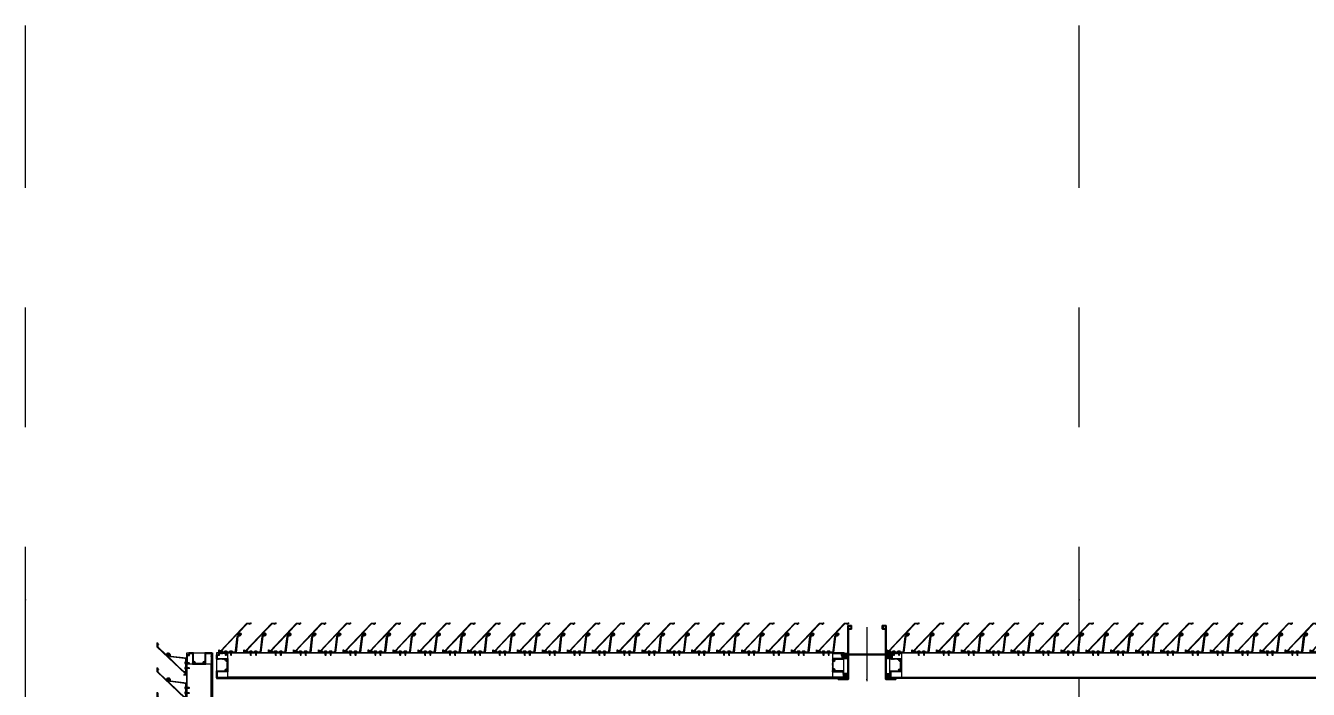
# Model space of a CAD drawing. Header units: millimetres. Extents: x 652937 to 1670132, y 1473552 to 2851037.
# Drawn here: x 754258 to 757606, y 1557792 to 1559526 of the extents above; entities that cross this region are included whole.
import ezdxf
from ezdxf.enums import TextEntityAlignment as Align

# ---------------------------------------------------------------- set-up
doc = ezdxf.new("R2010")
doc.units = ezdxf.units.MM
doc.linetypes.add('CENTER', pattern=[50.8, 31.75, -6.35, 6.35, -6.35])
doc.linetypes.add('TA_GL_005.00000', pattern=[13.75, 5, -1.25, 1.25, -1.25, 5])
for name, color, linetype in [('000 - 0_SYM_DWG_GRID-BUBBLE_MAIN_COLOR_1', 3, 'Continuous'), ('000 - 0_SYM_DWG_GRIDLINE_MAIN_COLOR_251', 251, 'Continuous'), ('010 - ASPG_ACCESSORIES_MAIN_COLOR_1', 1, 'Continuous'), ('010 - ASPG_EXTR_MAIN_COLOR_2', 2, 'Continuous'), ('010 - ASPG_FRAMING_CUT_COLOR_4', 4, 'Continuous'), ('010 - ASPG_FRAMING_HATCH_', 251, 'Continuous'), ('010 - ASPG_FRAMING_MAIN_COLOR_2', 2, 'Continuous'), ('010 - ASPG_FRAMING_SUB_COLOR_2', 1, 'Continuous'), ('010 - ASPG_FRAMING_WIPEOUT_', 250, 'Continuous'), ('BOLT & SCREW', 251, 'Continuous'), ('Center Line', 1, 'CENTER')]:
    doc.layers.add(name, color=color, linetype=linetype)
for name, color, linetype, plot in [('010 - ASPG_EXTR_DEF_SUB', 250, 'Continuous', False), ('010 - ASPG_FASTERN_DEF_SUB', 250, 'Continuous', False), ('010 - ASPG_FRAMING_DEF_SUB', 250, 'Continuous', False)]:
    doc.layers.add(name, color=color, linetype=linetype, plot=plot)
doc.layers.add('12-GRID', color=1, linetype='CENTER', lineweight=13)
doc.layers.add('SCREW', color=8, linetype='Continuous', lineweight=5)
doc.styles.add('Arial', font='arial.ttf')
doc.styles.add('TA', font='', dxfattribs={"height": 4.5})
doc.styles.get('TA').set_extended_font_data('Cordia New')
pattern_1 = [(270, (1257419.24324, -520041.6224), (0.65495992507, -1.1344238721), [0.7562825814, -1.5125651628]), (30, (1257419.24324, -520041.6224), (0.65495992936, 1.1344238696), [0.7562825814, -1.5125651628]), (330, (1257419.24324, -520041.6224), (1.30991985442, -2.48e-09), [-1.5125651628, 0.7562825814])]
pattern_2 = [(315, (1257419.4929, -520021.6224), (1.3369313545, 1.3369313545), []), (45, (1257419.4929, -520021.6224), (-1.3369313545, 1.3369313545), [])]
pattern_3 = [(270, (1257419.4425, -520043.9224), (0.65495992507, -1.1344238721), [0.7562825814, -1.5125651628]), (30, (1257419.4425, -520043.9224), (0.65495992936, 1.1344238696), [0.7562825814, -1.5125651628]), (330, (1257419.4425, -520043.9224), (1.30991985442, -2.48e-09), [-1.5125651628, 0.7562825814])]
pattern_4 = [(315, (1257419.1929, -520023.9224), (1.3369313545, 1.3369313545), []), (45, (1257419.1929, -520023.9224), (-1.3369313545, 1.3369313545), [])]

# ---------------------------------------------------------------- blocks, each defined once
blk = doc.blocks.new('*U9146')
at = {"layer": '000 - 0_SYM_DWG_GRIDLINE_MAIN_COLOR_251', "linetype": 'ByBlock', "ltscale": 5}
blk.add_line((30, 0), (-372.229, 0), dxfattribs=at)
at = {"layer": '000 - 0_SYM_DWG_GRIDLINE_MAIN_COLOR_251', "color": 3}
blk.add_point((-342.229, 0), dxfattribs=at)
at = {"style": 'TA', "flags": 1}
blk.add_attdef('LOCATION', (6, -6), '', height=4.5, rotation=270, dxfattribs=at)
at = {"layer": '000 - 0_SYM_DWG_GRID-BUBBLE_MAIN_COLOR_1', "style": 'Arial'}
blk.add_attdef('GRID-HEAD', text='', height=4, rotation=270, dxfattribs=at).set_placement((56.875, 0), align=Align.MIDDLE_CENTER)
blk = doc.blocks.new('W-1-PP18-ST_ENT3_REV02_20260413-040446_PP18_ENT_3_Y_DIMS')
at = {"layer": '000 - 0_SYM_DWG_GRIDLINE_MAIN_COLOR_251', "linetype": 'TA_GL_005.00000', "xscale": 50.00000000000017, "yscale": 50.00000000000017, "zscale": 50.00000000000017, "rotation": 90}
for p in [(18000, 1155.8), (20750, 1155.8)]:
    blk.add_blockref('*U9146', p, dxfattribs=at)
blk = doc.blocks.new('W-1-PP18-ST_ENT3_REV02_20260413-050421_PP18_ENT3_MAIN_PLAN')
at = {"color": 6}
blk.add_blockref('W-1-PP18-ST_ENT3_REV02_20260413-040446_PP18_ENT_3_Y_DIMS', (0, 0), dxfattribs=at)
blk = doc.blocks.new('*U9351')
at = {"layer": '12-GRID', "color": 8, "linetype": 'CENTER'}
for p, q in [((0, -6.2), (0, 2.2)), ((-4.2, -2), (4.2, -2))]:
    blk.add_line(p, q, dxfattribs=at)
at = {"layer": 'BOLT & SCREW'}
for p, q in [((-0.6, -1.8), (-1.8, -1.6)), ((-0.6, -2.2), (-1.8, -2.4)), ((-0.5, -1.8), (-0.9, -1.6)), ((-0.5, -2.2), (-0.9, -2.4)), ((-0.2, -1.4), (-0.4, -0.2)), ((-0.2, -1.5), (-0.4, -1.1)), ((-0.2, -2.5), (-0.4, -2.9)), ((-0.2, -2.6), (-0.4, -3.8)), ((0.2, -1.4), (0.4, -0.2)), ((0.2, -1.5), (0.4, -1.1)), ((0.4, -2.9), (0.2, -2.5)), ((0.2, -2.6), (0.4, -3.8)), ((0.5, -1.8), (0.9, -1.6)), ((0.5, -2.2), (0.9, -2.4)), ((0.6, -1.8), (1.8, -1.6)), ((0.6, -2.2), (1.8, -2.4))]:
    blk.add_line(p, q, dxfattribs=at)
for points in [[(-1.8, -1.6), (-0.9, -1.6, 0.414214), (-0.4, -1.1), (-0.4, -0.2), (0.4, -0.2), (0.4, -1.1, 0.414214), (0.9, -1.6), (1.8, -1.6), (1.8, -2.4), (0.9, -2.4, 0.414214), (0.4, -2.9), (0.4, -3.8), (-0.4, -3.8), (-0.4, -2.9, 0.414214), (-0.9, -2.4), (-1.8, -2.4)], [(0.2, -2.5, -0.414214), (0.5, -2.2), (0.6, -2.2), (0.6, -1.8), (0.5, -1.8, -0.414214), (0.2, -1.5), (0.2, -1.4), (-0.2, -1.4), (-0.2, -1.5, -0.414214), (-0.5, -1.8), (-0.6, -1.8), (-0.6, -2.2), (-0.5, -2.2, -0.414214), (-0.2, -2.5), (-0.2, -2.6), (0.2, -2.6)]]:
    blk.add_lwpolyline(points, format="xyb", close=True, dxfattribs=at)
blk.add_circle((0, -2), 3.5, dxfattribs=at)
blk = doc.blocks.new('000_ASPG_TYP_FILES_20260218-010703_FRAME_EXTR_')
at = {"layer": '010 - ASPG_FRAMING_HATCH_'}
h = blk.add_hatch(dxfattribs=at)
h.set_pattern_fill('ANSI32', color=256, scale=0.1, angle=180)
edge = h.paths.add_edge_path()
edge.add_line((2, 16), (2, 2))
edge.add_line((2, 2), (39.7, 2))
edge.add_arc((39.7, 1.7), 0.3, 0, 90, ccw=False)
edge.add_line((40, 1.7), (40, 0.3))
edge.add_arc((39.7, 0.3), 0.3, -90, 0, ccw=False)
edge.add_line((39.7, 0), (0.3, 0))
edge.add_arc((0.3, 0.3), 0.3, 180, 270, ccw=False)
edge.add_line((0, 0.3), (0, 17.7))
edge.add_arc((0.3, 17.7), 0.3, 90, 180, ccw=False)
edge.add_line((0.3, 18), (22.6, 18))
edge.add_arc((22.6, 18.5), 0.5, 270, 380.2095)
edge.add_arc((26.2, 19.8), 3.35, 182.0638, 200.2095, ccw=False)
edge.add_arc((23.6, 19.7), 0.76, 2.0638, 182.0638, ccw=False)
edge.add_arc((26.2, 19.8), 1.83, 182.0638, 447.9362)
edge.add_arc((26.3, 22.4), 0.76, 87.9362, 267.9362, ccw=False)
edge.add_arc((26.2, 19.8), 3.35, 69.7905, 87.9362, ccw=False)
edge.add_arc((27.5, 23.4), 0.5, 249.7905, 360)
edge.add_line((28, 23.4), (28, 26.7))
edge.add_line((28, 26.7), (28.5, 27.2))
edge.add_line((28.5, 27.2), (28, 27.7))
edge.add_line((28, 27.7), (28, 38.6))
edge.add_line((28, 38.6), (28.5, 39.1))
edge.add_line((28.5, 39.1), (28, 39.6))
edge.add_line((28, 39.6), (28, 42.9))
edge.add_arc((27.5, 42.9), 0.5, 0, 110.2095)
edge.add_arc((26.2, 46.5), 3.35, 272.0638, 290.2095, ccw=False)
edge.add_arc((26.3, 43.9), 0.76, 92.0638, 272.0638, ccw=False)
edge.add_arc((26.2, 46.5), 1.83, 272.0638, 537.9362)
edge.add_arc((23.6, 46.6), 0.76, 177.9362, 357.9362, ccw=False)
edge.add_arc((26.2, 46.5), 3.35, 159.7905, 177.9362, ccw=False)
edge.add_arc((22.6, 47.8), 0.5, 339.7905, 450)
edge.add_line((22.6, 48.3), (0.3, 48.3))
edge.add_arc((0.3, 48.6), 0.3, 180, 270, ccw=False)
edge.add_line((0, 48.6), (0, 60))
edge.add_arc((0.3, 60), 0.3, 90, 180, ccw=False)
edge.add_line((0.3, 60.3), (5, 60.3))
edge.add_line((5, 60.3), (5, 65))
edge.add_arc((5.3, 65), 0.3, 90, 180, ccw=False)
edge.add_line((5.3, 65.3), (30, 65.3))
edge.add_line((30, 65.3), (30, 63.6))
edge.add_arc((29.7, 63.6), 0.3, -90, 0, ccw=False)
edge.add_line((29.7, 63.3), (7.3, 63.3))
edge.add_arc((7.3, 63), 0.3, 90, 180)
edge.add_line((7, 63), (7, 58.3))
edge.add_line((7, 58.3), (2.3, 58.3))
edge.add_arc((2.3, 58), 0.3, 90, 180)
edge.add_line((2, 58), (2, 50.6))
edge.add_arc((2.3, 50.6), 0.3, 180, 270)
edge.add_line((2.3, 50.3), (29.7, 50.3))
edge.add_arc((29.7, 50), 0.3, 0, 90, ccw=False)
edge.add_line((30, 50), (30, 26.7))
edge.add_line((30, 26.7), (30, 16.3))
edge.add_arc((29.7, 16.3), 0.3, -90, 0, ccw=False)
edge.add_line((29.7, 16), (2, 16))
at = {"layer": '010 - ASPG_FRAMING_CUT_COLOR_4'}
blk.add_lwpolyline([(2, 16), (2, 2), (39.7, 2, -0.414214), (40, 1.7), (40, 0.3, -0.414214), (39.7, 0), (0.3, 0, -0.414214), (0, 0.3), (0, 17.7, -0.414214), (0.3, 18), (22.6, 18, 0.52173), (23, 18.7, -0.079342), (22.8, 19.7, -1), (24.3, 19.8, 2.296346), (26.2, 21.7, -1), (26.3, 23.2, -0.079342), (27.3, 23, 0.52173), (28, 23.4), (28, 26.7), (28.5, 27.2), (28, 27.7), (28, 38.6), (28.5, 39.1), (28, 39.6), (28, 42.9, 0.52173), (27.3, 43.3, -0.079342), (26.3, 43.1, -1), (26.2, 44.6, 2.296346), (24.3, 46.5, -1), (22.8, 46.6, -0.079342), (23, 47.6, 0.52173), (22.6, 48.3), (0.3, 48.3, -0.414214), (0, 48.6), (0, 60, -0.414214), (0.3, 60.3), (5, 60.3), (5, 65, -0.414214), (5.3, 65.3), (30, 65.3), (30, 63.6, -0.414214), (29.7, 63.3), (7.3, 63.3, 0.414214), (7, 63), (7, 58.3), (2.3, 58.3, 0.414214), (2, 58), (2, 50.6, 0.414214), (2.3, 50.3), (29.7, 50.3, -0.414214), (30, 50), (30, 26.7), (30, 16.3, -0.414214), (29.7, 16)], format="xyb", close=True, dxfattribs=at)
for p in [(26.2, 48.5), (26.2, 21.8)]:
    blk.add_blockref('*U9351', p)
blk = doc.blocks.new('*U9353')
at = {"layer": '010 - ASPG_FRAMING_HATCH_', "transparency": 33554585}
h = blk.add_hatch(dxfattribs=at)
h.set_pattern_fill('ANSI32', color=256, scale=0.25)
edge = h.paths.add_edge_path()
edge.add_line((2, -50), (2, -75))
edge.add_line((2, -75), (0, -75))
edge.add_line((0, -75), (0, -49))
edge.add_arc((1, -49), 1, 90, 180, ccw=False)
edge.add_line((1, -48), (63, -48))
edge.add_arc((63, -47), 1, 270, 360)
edge.add_line((64, -47), (64, 47))
edge.add_arc((63, 47), 1, 0, 90)
edge.add_line((63, 48), (1, 48))
edge.add_arc((1, 49), 1, 180, 270, ccw=False)
edge.add_line((0, 49), (0, 75))
edge.add_line((0, 75), (2, 75))
edge.add_line((2, 75), (2, 50))
edge.add_line((2, 50), (141, 50))
edge.add_line((141, 50), (141, 41))
edge.add_arc((140, 41), 1, 270, 360, ccw=False)
edge.add_line((140, 40), (132, 40))
edge.add_arc((132, 41), 1, 180, 270, ccw=False)
edge.add_line((131, 41), (131, 47))
edge.add_arc((130, 47), 1, 0, 90)
edge.add_line((130, 48), (67, 48))
edge.add_arc((67, 47), 1, 90, 180)
edge.add_line((66, 47), (66, -47))
edge.add_arc((67, -47), 1, 180, 270)
edge.add_line((67, -48), (130, -48))
edge.add_arc((130, -47), 1, 270, 360)
edge.add_line((131, -47), (131, -41))
edge.add_arc((132, -41), 1, 90, 180, ccw=False)
edge.add_line((132, -40), (140, -40))
edge.add_arc((140, -41), 1, 0, 90, ccw=False)
edge.add_line((141, -41), (141, -50))
edge.add_line((141, -50), (2, -50))
h.paths.add_polyline_path([(139, 48), (139, 42), (133, 42), (133, 48)], flags=16)
h.paths.add_polyline_path([(139, -48), (139, -42), (133, -42), (133, -48)], flags=16)
at = {"layer": '010 - ASPG_FRAMING_HATCH_'}
h = blk.add_hatch(dxfattribs=at)
h.set_pattern_fill('ANSI37', color=256, scale=0.595498, angle=-90)
h.set_pattern_definition(pattern_4)
edge = h.paths.add_edge_path()
edge.add_ellipse((11.5, 55), major_axis=(0, -5), ratio=0.644482, start_angle=180, end_angle=360, ccw=False)
edge.add_line((11.5, 60), (2, 60))
edge.add_arc((-7.9, 55), 11.1, -26.7963, 26.7963, ccw=False)
edge.add_line((2, 50), (11.5, 50))
h = blk.add_hatch(dxfattribs=at)
h.set_pattern_fill('HONEY', color=256, scale=0.238199, angle=-90)
h.set_pattern_definition(pattern_3)
edge = h.paths.add_edge_path()
edge.add_ellipse((11.8, 55), major_axis=(0, -5), ratio=0.644482, start_angle=0, end_angle=360, ccw=False)
h = blk.add_hatch(dxfattribs=at)
h.set_pattern_fill('HONEY', color=256, scale=0.238199, angle=-90)
h.set_pattern_definition(pattern_1)
edge = h.paths.add_edge_path()
edge.add_ellipse((57.5, 55), major_axis=(0, -5), ratio=0.644482, start_angle=0, end_angle=360)
h = blk.add_hatch(dxfattribs=at)
h.set_pattern_fill('ANSI37', color=256, scale=0.595498, angle=-90)
h.set_pattern_definition(pattern_2)
edge = h.paths.add_edge_path()
edge.add_ellipse((57.8, 55), major_axis=(0, -5), ratio=0.644482, start_angle=0, end_angle=180)
edge.add_line((57.8, 60), (62, 60))
edge.add_arc((62, 60.3), 0.3, -90, 0)
edge.add_line((62.3, 60.3), (62.3, 61))
edge.add_line((62.3, 61), (61.8, 61.5))
edge.add_line((61.8, 61.5), (62.3, 62))
edge.add_line((62.3, 62), (61.8, 62.5))
edge.add_line((61.8, 62.5), (62.3, 63))
edge.add_line((62.3, 63), (61.8, 63.5))
edge.add_line((61.8, 63.5), (62.3, 64))
edge.add_line((62.3, 64), (62.3, 65))
edge.add_line((62.3, 65), (63.3, 65))
edge.add_line((63.3, 65), (63.8, 65.5))
edge.add_line((63.8, 65.5), (64.3, 65))
edge.add_line((64.3, 65), (64.8, 65.5))
edge.add_line((64.8, 65.5), (65.3, 65))
edge.add_line((65.3, 65), (65.8, 65.5))
edge.add_line((65.8, 65.5), (66.3, 65))
edge.add_line((66.3, 65), (67, 65))
edge.add_arc((67, 65.3), 0.3, -90, 0)
edge.add_line((67.3, 65.3), (67.3, 60))
edge.add_arc((77.2, 55), 11.1, 153.2037, 206.7963)
edge.add_line((67.3, 50), (57.8, 50))
h = blk.add_hatch(dxfattribs=at)
h.set_pattern_fill('ANSI37', color=256, scale=0.595498, angle=-90)
h.set_pattern_definition(pattern_4)
edge = h.paths.add_edge_path()
edge.add_ellipse((11.5, -55), major_axis=(0, 5), ratio=0.644482, start_angle=0, end_angle=180)
edge.add_line((11.5, -60), (2, -60))
edge.add_arc((-7.9, -55), 11.1, 333.2037, 386.7963)
edge.add_line((2, -50), (11.5, -50))
h = blk.add_hatch(dxfattribs=at)
h.set_pattern_fill('HONEY', color=256, scale=0.238199, angle=-90)
h.set_pattern_definition(pattern_3)
edge = h.paths.add_edge_path()
edge.add_ellipse((11.8, -55), major_axis=(0, 5), ratio=0.644482, start_angle=0, end_angle=360)
h = blk.add_hatch(dxfattribs=at)
h.set_pattern_fill('HONEY', color=256, scale=0.238199, angle=-90)
h.set_pattern_definition(pattern_1)
edge = h.paths.add_edge_path()
edge.add_ellipse((57.5, -55), major_axis=(0, 5), ratio=0.644482, start_angle=0, end_angle=360, ccw=False)
h = blk.add_hatch(dxfattribs=at)
h.set_pattern_fill('ANSI37', color=256, scale=0.595498, angle=-90)
h.set_pattern_definition(pattern_2)
edge = h.paths.add_edge_path()
edge.add_ellipse((57.8, -55), major_axis=(0, 5), ratio=0.644482, start_angle=180, end_angle=360, ccw=False)
edge.add_line((57.8, -60), (62, -60))
edge.add_arc((62, -60.3), 0.3, 360, 450, ccw=False)
edge.add_line((62.3, -60.3), (62.3, -61))
edge.add_line((62.3, -61), (61.8, -61.5))
edge.add_line((61.8, -61.5), (62.3, -62))
edge.add_line((62.3, -62), (61.8, -62.5))
edge.add_line((61.8, -62.5), (62.3, -63))
edge.add_line((62.3, -63), (61.8, -63.5))
edge.add_line((61.8, -63.5), (62.3, -64))
edge.add_line((62.3, -64), (62.3, -65))
edge.add_line((62.3, -65), (63.3, -65))
edge.add_line((63.3, -65), (63.8, -65.5))
edge.add_line((63.8, -65.5), (64.3, -65))
edge.add_line((64.3, -65), (64.8, -65.5))
edge.add_line((64.8, -65.5), (65.3, -65))
edge.add_line((65.3, -65), (65.8, -65.5))
edge.add_line((65.8, -65.5), (66.3, -65))
edge.add_line((66.3, -65), (67, -65))
edge.add_arc((67, -65.3), 0.3, 360, 450, ccw=False)
edge.add_line((67.3, -65.3), (67.3, -60))
edge.add_arc((77.2, -55), 11.1, 153.2037, 206.7963, ccw=False)
edge.add_line((67.3, -50), (57.8, -50))
at = {"layer": '010 - ASPG_FASTERN_DEF_SUB'}
blk.add_point((0, 0), dxfattribs=at)
at = {"layer": '010 - ASPG_FRAMING_CUT_COLOR_4'}
blk.add_lwpolyline([(2, -50), (2, -75), (0, -75), (0, -49, -0.414214), (1, -48), (63, -48, 0.414214), (64, -47), (64, 47, 0.414214), (63, 48), (1, 48, -0.414214), (0, 49), (0, 75), (2, 75), (2, 50), (141, 50), (141, 41, -0.414214), (140, 40), (132, 40, -0.414214), (131, 41), (131, 47, 0.414214), (130, 48), (67, 48, 0.414214), (66, 47), (66, -47, 0.414214), (67, -48), (130, -48, 0.414214), (131, -47), (131, -41, -0.414214), (132, -40), (140, -40, -0.414214), (141, -41), (141, -50)], format="xyb", close=True, dxfattribs=at)
for points in [[(139, 48), (139, 42), (133, 42), (133, 48)], [(139, -48), (139, -42), (133, -42), (133, -48)]]:
    blk.add_lwpolyline(points, close=True, dxfattribs=at)
at = {"layer": '010 - ASPG_FRAMING_DEF_SUB', "transparency": 33554508}
blk.add_line((136.5, 0), (-4.5, 0), dxfattribs=at)
at = {"layer": '010 - ASPG_FRAMING_DEF_SUB', "transparency": 33554457}
for points in [[(2, 50), (15, 50), (15, 60), (2, 60)], [(54.3, 50), (67.3, 50), (67.3, 65.5), (54.3, 65.5)], [(2, -50), (15, -50), (15, -60), (2, -60)], [(54.3, -50), (67.3, -50), (67.3, -65.5), (54.3, -65.5)]]:
    blk.add_lwpolyline(points, close=True, dxfattribs=at)
at = {"layer": '010 - ASPG_FRAMING_SUB_COLOR_2'}
for points in [[(11.8, 50), (2, 50, 0.238199), (2, 60), (11.8, 60)], [(57.5, 50), (67.3, 50, -0.238199), (67.3, 60), (67.3, 65.3, -0.414214), (67, 65), (66.3, 65), (65.8, 65.5), (65.3, 65), (64.8, 65.5), (64.3, 65), (63.8, 65.5), (63.3, 65), (62.3, 65), (62.3, 64), (61.8, 63.5), (62.3, 63), (61.8, 62.5), (62.3, 62), (61.8, 61.5), (62.3, 61), (62.3, 60.3, -0.414214), (62, 60), (57.5, 60)], [(11.8, -50), (2, -50, -0.238199), (2, -60), (11.8, -60)], [(57.5, -50), (67.3, -50, 0.238199), (67.3, -60), (67.3, -65.3, 0.414214), (67, -65), (66.3, -65), (65.8, -65.5), (65.3, -65), (64.8, -65.5), (64.3, -65), (63.8, -65.5), (63.3, -65), (62.3, -65), (62.3, -64), (61.8, -63.5), (62.3, -63), (61.8, -62.5), (62.3, -62), (61.8, -61.5), (62.3, -61), (62.3, -60.3, 0.414214), (62, -60), (57.5, -60)]]:
    blk.add_lwpolyline(points, format="xyb", dxfattribs=at)
at = {"layer": '010 - ASPG_FRAMING_SUB_COLOR_2', "extrusion": (0, 0, -1)}
for centre, major_axis in [((11.8, 55), (0, -5)), ((57.5, -55), (0, 5))]:
    blk.add_ellipse(centre, major_axis=major_axis, ratio=0.644482, dxfattribs=at)
at = {"layer": '010 - ASPG_FRAMING_SUB_COLOR_2'}
for centre, major_axis in [((57.5, 55), (0, -5)), ((11.8, -55), (0, 5))]:
    blk.add_ellipse(centre, major_axis=major_axis, ratio=0.644482, dxfattribs=at)
blk = doc.blocks.new('PZG35-9D5')
at = {"layer": 'Center Line'}
blk.add_line((0, 3.7), (0, -10.5), dxfattribs=at)
at = {"layer": 'SCREW', "color": 8}
for p, q in [((-1.4, 0), (-1.4, -1.1)), ((1.4, 0), (1.4, -0.6)), ((-1.9, -1.4), (1.9, -0.9)), ((-1.9, -1.4), (-1.4, -1.1)), ((-1.9, -1.4), (-1.4, -1.7)), ((-1.9, -2.7), (1.9, -2.2)), ((-1.9, -2.7), (-1.4, -2.4)), ((-1.9, -2.7), (-1.4, -3)), ((-1.9, -4), (-1.4, -3.7)), ((-1.9, -4), (-1, -3.9)), ((-1.9, -4), (-1.4, -4.3)), ((-1.4, -1.1), (1.4, -0.6)), ((-1.4, -1.7), (1.4, -1.2)), ((-1.4, -1.7), (-1.4, -2.4)), ((-1.4, -2.4), (1.4, -1.9)), ((-1.4, -3), (1.4, -2.5)), ((-1.4, -3), (-1.4, -3.7)), ((-1.4, -3.7), (-0.8, -3.6)), ((-1.4, -4.3), (-1.4, -8.1)), ((-1.4, -4.3), (-1.2, -4.3)), ((0, -9.5), (-1.4, -8.1)), ((0, -9.5), (1.4, -8.1)), ((0.6, -3.3), (1.4, -3.2)), ((0.7, -3.7), (1.9, -3.5)), ((0.7, -3.9), (1.4, -3.8)), ((0.7, -4.6), (1.4, -4.5)), ((0.7, -5), (1.9, -4.8)), ((0.7, -5.2), (1.4, -5.1)), ((1.9, -0.9), (1.4, -0.6)), ((1.9, -0.9), (1.4, -1.2)), ((1.4, -1.2), (1.4, -1.9)), ((1.9, -2.2), (1.4, -1.9)), ((1.9, -2.2), (1.4, -2.5)), ((1.4, -2.5), (1.4, -3.2)), ((1.9, -3.5), (1.4, -3.2)), ((1.9, -3.5), (1.4, -3.8)), ((1.4, -3.8), (1.4, -4.5)), ((1.9, -4.8), (1.4, -4.5)), ((1.9, -4.8), (1.4, -5.1)), ((1.4, -5.1), (1.4, -8.1))]:
    blk.add_line(p, q, dxfattribs=at)
blk.add_lwpolyline([(0, -9.5), (0.7, -5.2), (0.7, -3.6, 0.417657), (0.4, -3.3, 0.108102), (-0.8, -3.6), (-1.4, -4.7)], format="xyb", dxfattribs=at)
blk = doc.blocks.new('*U9352')
at = {"layer": 'SCREW', "color": 6}
blk.add_lwpolyline([(3, 1.8, 0.09906), (0.8, 2.5), (0.8, 2.3), (-0.8, 2.3), (-0.8, 2.5, 0.09906), (-3, 1.8, 0.266588), (-3.5, 1), (-3.5, 0.2, 0.414214), (-3.3, 0), (3.3, 0, 0.414214), (3.5, 0.2), (3.5, 1, 0.266588)], format="xyb", close=True, dxfattribs=at)
at = {"layer": 'SCREW'}
blk.add_blockref('PZG35-9D5', (0, 0), dxfattribs=at)
blk = doc.blocks.new('*U9355')
blk.add_point((0, 0))
at = {"layer": '010 - ASPG_ACCESSORIES_MAIN_COLOR_1'}
blk.add_lwpolyline([(-39.7, -0.6, 0.414214), (-40, -0.9), (-40, -7.4, 0.57735), (-39.7, -7.6), (-36.6, -5.8, 0.767327), (-36.8, -5.3), (-37.9, -5.3, -0.414214), (-38.2, -5), (-38.2, -2.8, -0.414214), (-38, -2.6), (-32.2, -2.6, -0.388879), (-32, -2.8), (-31.8, -4.3, 0.388879), (-31.3, -4.8), (-30.3, -4.8, 0.414214), (-30, -4.5), (-30, -2.9, -0.414214), (-29.7, -2.6), (0.4, -2.6, -0.378969), (3.4, -5.2), (8, -42.5, 0.446593), (11.6, -45.1, -0.489802), (16.1, -48.7), (16.1, -49.4, -0.18248), (15.8, -50, -0.267949), (15.3, -50.2, 1.122115), (15.1, -52.3, 0.405004), (18.1, -49.4), (18.1, -48.7, 0.489805), (11.2, -43.1, -0.446597), (9.9, -42.3), (4.9, -0.8, 0.364176), (4.6, -0.6)], format="xyb", close=True, dxfattribs=at)
at = {"layer": '010 - ASPG_EXTR_DEF_SUB'}
for p in [(-40, -0.5), (43.4, -76.9), (43.4, -77.5)]:
    blk.add_point(p, dxfattribs=at)
at = {"layer": '010 - ASPG_EXTR_MAIN_COLOR_2'}
blk.add_lwpolyline([(11.4, -48.2), (11.5, -47.4), (12.2, -47.6), (12.3, -46.8, -0.535538), (14.2, -49.2, 0.991572), (15.7, -49.6, 1.157025), (8.8, -48.8, -0.688558), (8.3, -49), (-17.1, -22.2), (-32.3, -6.1), (-32.3, -2.9, 0.414312), (-32.6, -2.6), (-37.5, -2.6, 0.414116), (-37.8, -2.9), (-37.8, -4.3, 0.414214), (-37.5, -4.6), (-36, -4.6, -0.205895), (-35.8, -4.7), (33.2, -77.5), (43.1, -77.5, 0.668179), (43.4, -77), (40.5, -74.2, 0.668179), (40, -74.4), (40, -76), (33.9, -76), (11.9, -52.8, -0.558354), (12.1, -52, 0.766275), (12, -50.4, -0.438583), (10.7, -48.1)], format="xyb", close=True, dxfattribs=at)
at = {"layer": 'SCREW', "rotation": 180}
for p in [(-21.6, -2.5), (-8.2, -2.5)]:
    blk.add_blockref('*U9352', p, dxfattribs=at)
blk = doc.blocks.new('*U6186')
blk.add_wipeout([(1440, 4), (60, 4), (60, 69.3), (1440, 69.3)]).dxf.layer = '010 - ASPG_FRAMING_WIPEOUT_'
at = {"color": 1}
blk.add_point((60, 69.5), dxfattribs=at)
at = {"layer": '010 - ASPG_FRAMING_MAIN_COLOR_2'}
blk.add_lwpolyline([(1410, 69.3), (90, 69.3), (90, 6), (1410, 6)], close=True, dxfattribs=at)
at = {"layer": '010 - ASPG_FRAMING_SUB_COLOR_2'}
for points in [[(1440, 4), (60, 4), (60, 69.3), (1440, 69.3)], [(60, 2), (60, 4), (1440, 4), (1440, 2)]]:
    blk.add_lwpolyline(points, close=True, dxfattribs=at)
at = {"transparency": 33554559, "xscale": -1, "rotation": 270}
for p in [(0, 0), (1500, 0)]:
    blk.add_blockref('*U9353', p, dxfattribs=at)
at = {"color": 1, "xscale": -1, "rotation": 180}
for p in [(91.8, 69.3), (156.8, 69.3), (221.8, 69.3), (286.8, 69.3), (351.8, 69.3), (416.8, 69.3), (481.8, 69.3), (546.8, 69.3), (611.8, 69.3), (676.8, 69.3), (741.8, 69.3), (806.8, 69.3), (871.8, 69.3), (936.8, 69.3), (1001.8, 69.3), (1066.8, 69.3), (1131.8, 69.3), (1196.8, 69.3), (1261.8, 69.3), (1326.8, 69.3), (1391.8, 69.3)]:
    blk.add_blockref('*U9355', p, dxfattribs=at)
blk.add_blockref('000_ASPG_TYP_FILES_20260218-010703_FRAME_EXTR_', (60, 4))
at = {"xscale": -1}
blk.add_blockref('000_ASPG_TYP_FILES_20260218-010703_FRAME_EXTR_', (1440, 4), dxfattribs=at)
blk = doc.blocks.new('*U8655')
blk.add_wipeout([(1698, 4), (60, 4), (60, 69.3), (1698, 69.3)]).dxf.layer = '010 - ASPG_FRAMING_WIPEOUT_'
at = {"color": 1}
blk.add_point((60, 69.5), dxfattribs=at)
at = {"layer": '010 - ASPG_FRAMING_MAIN_COLOR_2'}
blk.add_lwpolyline([(1668, 69.3), (90, 69.3), (90, 6), (1668, 6)], close=True, dxfattribs=at)
at = {"layer": '010 - ASPG_FRAMING_SUB_COLOR_2'}
for points in [[(1698, 4), (60, 4), (60, 69.3), (1698, 69.3)], [(60, 2), (60, 4), (1698, 4), (1698, 2)]]:
    blk.add_lwpolyline(points, close=True, dxfattribs=at)
at = {"transparency": 33554559, "xscale": -1, "rotation": 270}
blk.add_blockref('*U9353', (0, 0), dxfattribs=at)
at = {"color": 1, "rotation": 180}
for p in [(91.8, 69.3), (156.8, 69.3), (221.8, 69.3), (286.8, 69.3), (351.8, 69.3), (416.8, 69.3), (481.8, 69.3), (546.8, 69.3), (611.8, 69.3), (676.8, 69.3), (741.8, 69.3), (806.8, 69.3), (871.8, 69.3), (936.8, 69.3), (1001.8, 69.3), (1066.8, 69.3), (1131.8, 69.3), (1196.8, 69.3), (1261.8, 69.3), (1326.8, 69.3), (1391.8, 69.3), (1456.8, 69.3), (1521.8, 69.3), (1586.8, 69.3), (1651.8, 69.3)]:
    blk.add_blockref('*U9355', p, dxfattribs=at)
blk.add_blockref('000_ASPG_TYP_FILES_20260218-010703_FRAME_EXTR_', (60, 4))
at = {"xscale": -1}
blk.add_blockref('000_ASPG_TYP_FILES_20260218-010703_FRAME_EXTR_', (1698, 4), dxfattribs=at)
blk = doc.blocks.new('*U8779')
blk.add_wipeout([(1743.3, 4), (60, 4), (60, 69.3), (1743.3, 69.3)]).dxf.layer = '010 - ASPG_FRAMING_WIPEOUT_'
at = {"color": 1}
blk.add_point((60, 69.5), dxfattribs=at)
at = {"layer": '010 - ASPG_FRAMING_MAIN_COLOR_2'}
blk.add_lwpolyline([(1713.3, 69.3), (90, 69.3), (90, 6), (1713.3, 6)], close=True, dxfattribs=at)
at = {"layer": '010 - ASPG_FRAMING_SUB_COLOR_2'}
for points in [[(1743.3, 4), (60, 4), (60, 69.3), (1743.3, 69.3)], [(60, 2), (60, 4), (1743.3, 4), (1743.3, 2)]]:
    blk.add_lwpolyline(points, close=True, dxfattribs=at)
at = {"transparency": 33554559, "xscale": -1, "rotation": 270}
blk.add_blockref('*U9353', (0, 0), dxfattribs=at)
at = {"color": 1, "xscale": -1, "rotation": 180}
for p in [(100, 69.3), (165, 69.3), (230, 69.3), (295, 69.3), (360, 69.3), (425, 69.3), (490, 69.3), (555, 69.3), (620, 69.3), (685, 69.3), (750, 69.3), (815, 69.3), (880, 69.3), (945, 69.3), (1010, 69.3), (1075, 69.3), (1140, 69.3), (1205, 69.3), (1270, 69.3), (1335, 69.3), (1400, 69.3), (1465, 69.3), (1530, 69.3), (1595, 69.3), (1660, 69.3), (1725, 69.3)]:
    blk.add_blockref('*U9355', p, dxfattribs=at)
blk.add_blockref('000_ASPG_TYP_FILES_20260218-010703_FRAME_EXTR_', (60, 4))
at = {"xscale": -1}
blk.add_blockref('000_ASPG_TYP_FILES_20260218-010703_FRAME_EXTR_', (1743.3, 4), dxfattribs=at)
blk = doc.blocks.new('W-1-PP18-ST_ENT3_REV02_20260413-054934_PP18_ENT3_ASPG_MAIN_PL')
at = {"rotation": 180}
blk.add_blockref('*U6186', (18554, -15748), dxfattribs=at)
at = {"xscale": -1, "rotation": 180}
blk.add_blockref('*U8655', (18554, -15748), dxfattribs=at)
at = {"rotation": 270}
blk.add_blockref('*U8779', (20260, -14074), dxfattribs=at)

msp = doc.modelspace()

# ---------------------------------------------------------------- block references
at = {"color": 6, "rotation": 180}
msp.add_blockref('W-1-PP18-ST_ENT3_REV02_20260413-050421_PP18_ENT3_MAIN_PLAN', (775008.1769, 1542070.4203), dxfattribs=at)

# ---------------------------------------------------------------- next in the draw order: block references
msp.add_blockref('W-1-PP18-ST_ENT3_REV02_20260413-054934_PP18_ENT3_ASPG_MAIN_PL', (775008.1769, 1542070.4203), dxfattribs=at)

doc.saveas('drawing.dxf')
